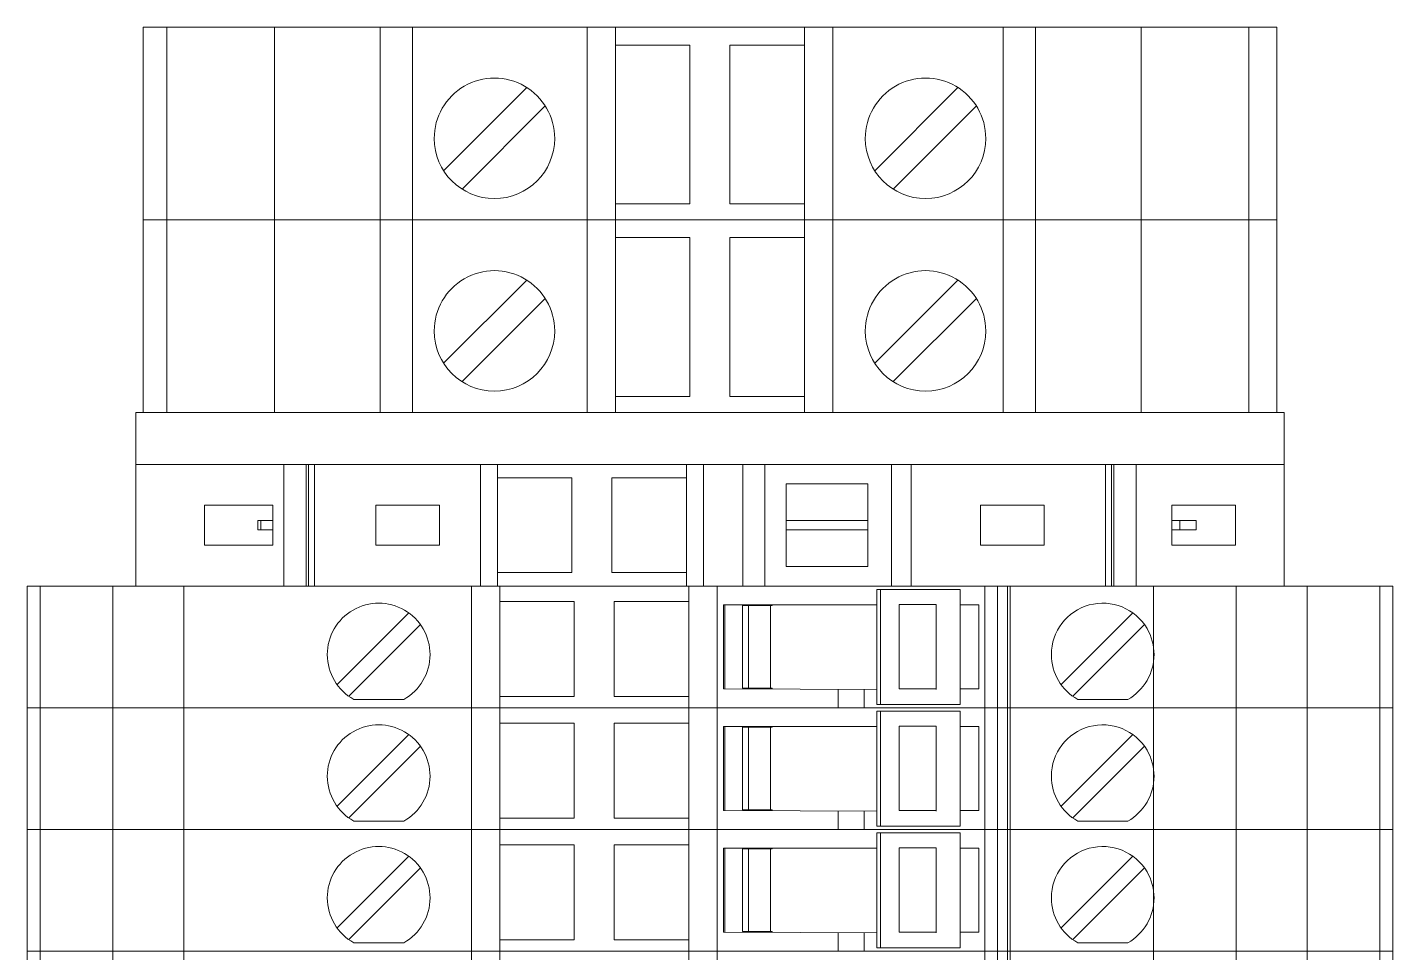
# Model space of a CAD drawing. Header units: millimetres. Extents: x 1880 to 4113, y 771 to 2990.
# Drawn here: x 3131.2 to 3189, y 1987.6 to 2026.8 of the extents above; entities that cross this region are included whole.
import ezdxf

# ---------------------------------------------------------------- set-up
doc = ezdxf.new("R2010")
doc.units = ezdxf.units.MM
doc.layers.add('000-PI-Oprema', color=30, linetype='Continuous', lineweight=5)

msp = doc.modelspace()

# ---------------------------------------------------------------- linework, layer by layer
at = {"color": 0, "linetype": 'ByBlock', "lineweight": 0, "ltscale": 0.25}
msp.add_lwpolyline([(3135.772, 2010.513), (3135.772, 2003.163), (3184.372, 2003.163), (3184.372, 2010.513), (3135.772, 2010.513)], dxfattribs=at)
at = {"layer": '000-PI-Oprema', "color": 0, "linetype": 'ByBlock', "lineweight": 0}
for p, q in [((3136.072, 2026.813), (3136.072, 2026.813)), ((3136.072, 2026.813), (3136.755, 2026.813)), ((3136.072, 2018.663), (3136.072, 2026.813)), ((3137.072, 2026.813), (3136.755, 2026.813)), ((3137.072, 2026.813), (3137.072, 2026.813)), ((3138.272, 2026.813), (3137.072, 2026.813)), ((3137.072, 2018.663), (3137.072, 2026.813)), ((3138.272, 2026.813), (3138.272, 2026.813)), ((3138.272, 2026.813), (3139.864, 2026.813)), ((3139.864, 2026.813), (3142.198, 2026.813)), ((3141.633, 2018.663), (3141.633, 2026.813)), ((3142.006, 2026.813), (3142.39, 2026.813)), ((3142.39, 2026.813), (3144.898, 2026.813)), ((3142.872, 2026.813), (3142.872, 2026.813)), ((3143.772, 2026.813), (3143.772, 2026.813)), ((3144.898, 2026.813), (3147.472, 2026.813)), ((3146.105, 2018.663), (3146.105, 2026.813)), ((3147.472, 2026.813), (3154.872, 2026.813)), ((3147.472, 2026.813), (3147.472, 2018.663)), ((3156.072, 2026.813), (3154.872, 2026.813)), ((3154.872, 2026.813), (3154.872, 2018.663)), ((3156.072, 2026.813), (3156.072, 2026.813)), ((3156.072, 2026.813), (3164.072, 2026.813)), ((3156.072, 2026.813), (3156.072, 2018.663)), ((3164.072, 2026.813), (3164.072, 2026.813)), ((3164.072, 2026.813), (3165.272, 2026.813)), ((3164.072, 2026.813), (3164.072, 2018.663)), ((3165.272, 2026.813), (3172.672, 2026.813)), ((3165.272, 2026.813), (3165.272, 2018.663)), ((3169.872, 2026.813), (3169.872, 2026.813)), ((3172.484, 2026.813), (3172.484, 2018.663)), ((3172.672, 2026.813), (3175.246, 2026.813)), ((3173.85, 2018.663), (3173.85, 2026.813)), ((3174.922, 2026.813), (3174.922, 2026.813)), ((3175.246, 2026.813), (3177.754, 2026.813)), ((3177.572, 2026.813), (3177.572, 2026.813)), ((3177.754, 2026.813), (3178.138, 2026.813)), ((3178.138, 2026.813), (3180.28, 2026.813)), ((3178.323, 2018.663), (3178.323, 2026.813)), ((3180.28, 2026.813), (3181.872, 2026.813)), ((3181.872, 2026.813), (3181.872, 2026.813)), ((3181.872, 2026.813), (3184.072, 2026.813)), ((3182.884, 2018.663), (3182.884, 2026.813)), ((3184.072, 2026.813), (3184.072, 2026.813)), ((3184.072, 2026.813), (3184.072, 2018.663)), ((3156.072, 2026.063), (3156.072, 2026.063)), ((3159.222, 2026.063), (3156.072, 2026.063)), ((3159.222, 2019.338), (3159.222, 2026.063)), ((3159.222, 2026.063), (3159.222, 2026.063)), ((3164.072, 2026.063), (3160.907, 2026.063)), ((3160.907, 2026.063), (3160.907, 2019.338)), ((3160.907, 2026.063), (3160.907, 2026.063)), ((3164.072, 2026.063), (3164.072, 2026.063)), ((3148.797, 2020.741), (3152.319, 2024.263)), ((3152.319, 2024.263), (3152.319, 2024.263)), ((3167.047, 2020.741), (3170.569, 2024.263)), ((3170.569, 2024.263), (3170.569, 2024.263)), ((3153.097, 2023.485), (3149.575, 2019.964)), ((3153.097, 2023.485), (3153.097, 2023.485)), ((3171.347, 2023.485), (3167.825, 2019.964)), ((3171.347, 2023.485), (3171.347, 2023.485)), ((3148.397, 2022.113), (3148.397, 2022.113)), ((3153.497, 2022.113), (3153.497, 2022.113)), ((3166.647, 2022.113), (3166.647, 2022.113)), ((3171.747, 2022.113), (3171.747, 2022.113)), ((3148.797, 2020.741), (3148.797, 2020.741)), ((3167.047, 2020.741), (3167.047, 2020.741)), ((3149.575, 2019.964), (3149.575, 2019.964)), ((3167.825, 2019.964), (3167.825, 2019.964)), ((3156.072, 2019.338), (3156.072, 2019.338)), ((3156.072, 2019.338), (3159.222, 2019.338)), ((3159.222, 2019.338), (3159.222, 2019.338)), ((3160.907, 2019.338), (3164.072, 2019.338)), ((3160.907, 2019.338), (3160.907, 2019.338)), ((3136.072, 2018.663), (3136.755, 2018.663)), ((3136.072, 2018.663), (3136.072, 2018.663)), ((3136.072, 2018.663), (3136.072, 2018.663)), ((3136.072, 2018.663), (3136.755, 2018.663)), ((3136.072, 2010.513), (3136.072, 2018.663)), ((3137.072, 2018.663), (3136.755, 2018.663)), ((3137.072, 2018.663), (3136.755, 2018.663)), ((3138.272, 2018.663), (3137.072, 2018.663)), ((3137.072, 2018.663), (3137.072, 2018.663)), ((3137.072, 2018.663), (3137.072, 2018.663)), ((3138.272, 2018.663), (3137.072, 2018.663)), ((3137.072, 2010.513), (3137.072, 2018.663)), ((3137.572, 2018.663), (3137.572, 2018.663)), ((3138.272, 2018.663), (3139.864, 2018.663)), ((3138.272, 2018.663), (3138.272, 2018.663)), ((3138.272, 2018.663), (3138.272, 2018.663)), ((3138.272, 2018.663), (3139.864, 2018.663)), ((3139.864, 2018.663), (3142.006, 2018.663)), ((3139.864, 2018.663), (3142.198, 2018.663)), ((3140.322, 2018.663), (3140.322, 2018.663)), ((3141.633, 2010.513), (3141.633, 2018.663)), ((3142.006, 2018.663), (3142.39, 2018.663)), ((3142.006, 2018.663), (3142.39, 2018.663)), ((3142.39, 2018.663), (3144.898, 2018.663)), ((3142.39, 2018.663), (3144.898, 2018.663)), ((3142.872, 2018.663), (3142.872, 2018.663)), ((3142.872, 2018.663), (3142.872, 2018.663)), ((3143.772, 2018.663), (3143.772, 2018.663)), ((3143.772, 2018.663), (3143.772, 2018.663)), ((3144.898, 2018.663), (3147.472, 2018.663)), ((3144.898, 2018.663), (3147.472, 2018.663)), ((3146.105, 2010.513), (3146.105, 2018.663)), ((3147.472, 2018.663), (3154.872, 2018.663)), ((3147.472, 2018.663), (3154.872, 2018.663)), ((3147.472, 2018.663), (3147.472, 2010.513)), ((3156.072, 2018.663), (3154.872, 2018.663)), ((3156.072, 2018.663), (3154.872, 2018.663)), ((3154.872, 2018.663), (3154.872, 2010.513)), ((3156.072, 2018.663), (3164.072, 2018.663)), ((3156.072, 2018.663), (3156.072, 2018.663)), ((3156.072, 2018.663), (3156.072, 2018.663)), ((3156.072, 2018.663), (3164.072, 2018.663)), ((3156.072, 2018.663), (3156.072, 2010.513)), ((3164.072, 2018.663), (3165.272, 2018.663)), ((3164.072, 2018.663), (3164.072, 2018.663)), ((3164.072, 2018.663), (3164.072, 2018.663)), ((3164.072, 2018.663), (3165.272, 2018.663)), ((3164.072, 2018.663), (3164.072, 2010.513)), ((3165.272, 2018.663), (3172.672, 2018.663)), ((3165.272, 2018.663), (3172.672, 2018.663)), ((3165.272, 2018.663), (3165.272, 2010.513)), ((3169.872, 2018.663), (3169.872, 2018.663)), ((3169.872, 2018.663), (3169.872, 2018.663)), ((3172.484, 2018.663), (3172.484, 2010.513)), ((3172.672, 2018.663), (3175.246, 2018.663)), ((3172.672, 2018.663), (3175.246, 2018.663)), ((3173.85, 2010.513), (3173.85, 2018.663)), ((3174.922, 2018.663), (3174.922, 2018.663)), ((3174.922, 2018.663), (3174.922, 2018.663)), ((3175.246, 2018.663), (3177.754, 2018.663)), ((3175.246, 2018.663), (3177.754, 2018.663)), ((3177.572, 2018.663), (3177.572, 2018.663)), ((3177.572, 2018.663), (3177.572, 2018.663)), ((3177.754, 2018.663), (3178.138, 2018.663)), ((3177.754, 2018.663), (3178.138, 2018.663)), ((3178.138, 2018.663), (3180.28, 2018.663)), ((3178.138, 2018.663), (3180.28, 2018.663)), ((3178.323, 2010.513), (3178.323, 2018.663)), ((3180.28, 2018.663), (3181.872, 2018.663)), ((3180.28, 2018.663), (3181.872, 2018.663)), ((3181.872, 2018.663), (3184.072, 2018.663)), ((3181.872, 2018.663), (3181.872, 2018.663)), ((3181.872, 2018.663), (3181.872, 2018.663)), ((3181.872, 2018.663), (3184.072, 2018.663)), ((3182.884, 2010.513), (3182.884, 2018.663)), ((3184.072, 2018.663), (3184.072, 2018.663)), ((3184.072, 2018.663), (3184.072, 2018.663)), ((3184.072, 2018.663), (3184.072, 2010.513)), ((3156.072, 2017.913), (3156.072, 2017.913)), ((3159.222, 2017.913), (3156.072, 2017.913)), ((3159.222, 2011.188), (3159.222, 2017.913)), ((3159.222, 2017.913), (3159.222, 2017.913)), ((3164.072, 2017.913), (3160.907, 2017.913)), ((3160.907, 2017.913), (3160.907, 2011.188)), ((3160.907, 2017.913), (3160.907, 2017.913)), ((3164.072, 2017.913), (3164.072, 2017.913)), ((3148.797, 2012.591), (3152.319, 2016.113)), ((3152.319, 2016.113), (3152.319, 2016.113)), ((3167.047, 2012.591), (3170.569, 2016.113)), ((3170.569, 2016.113), (3170.569, 2016.113)), ((3153.097, 2015.335), (3149.575, 2011.814)), ((3153.097, 2015.335), (3153.097, 2015.335)), ((3171.347, 2015.335), (3167.825, 2011.814)), ((3171.347, 2015.335), (3171.347, 2015.335)), ((3148.397, 2013.963), (3148.397, 2013.963)), ((3153.497, 2013.963), (3153.497, 2013.963)), ((3166.647, 2013.963), (3166.647, 2013.963)), ((3171.747, 2013.963), (3171.747, 2013.963)), ((3148.797, 2012.591), (3148.797, 2012.591)), ((3167.047, 2012.591), (3167.047, 2012.591)), ((3149.575, 2011.814), (3149.575, 2011.814)), ((3167.825, 2011.814), (3167.825, 2011.814)), ((3156.072, 2011.188), (3156.072, 2011.188)), ((3156.072, 2011.188), (3159.222, 2011.188)), ((3159.222, 2011.188), (3159.222, 2011.188)), ((3160.907, 2011.188), (3164.072, 2011.188)), ((3160.907, 2011.188), (3160.907, 2011.188)), ((3135.772, 2010.513), (3135.772, 2003.163)), ((3184.372, 2010.513), (3135.772, 2010.513)), ((3136.072, 2010.513), (3136.755, 2010.513)), ((3136.072, 2010.513), (3136.072, 2010.513)), ((3137.072, 2010.513), (3136.755, 2010.513)), ((3138.272, 2010.513), (3137.072, 2010.513)), ((3137.072, 2010.513), (3137.072, 2010.513)), ((3137.572, 2010.513), (3137.572, 2010.513)), ((3138.272, 2010.513), (3139.864, 2010.513)), ((3138.272, 2010.513), (3138.272, 2010.513)), ((3139.864, 2010.513), (3142.006, 2010.513)), ((3140.322, 2010.513), (3140.322, 2010.513)), ((3142.006, 2010.513), (3142.39, 2010.513)), ((3142.39, 2010.513), (3144.898, 2010.513)), ((3142.872, 2010.513), (3142.872, 2010.513)), ((3143.772, 2010.513), (3143.772, 2010.513)), ((3144.898, 2010.513), (3147.472, 2010.513)), ((3147.472, 2010.513), (3154.872, 2010.513)), ((3156.072, 2010.513), (3154.872, 2010.513)), ((3156.072, 2010.513), (3164.072, 2010.513)), ((3156.072, 2010.513), (3156.072, 2010.513)), ((3164.072, 2010.513), (3165.272, 2010.513)), ((3164.072, 2010.513), (3164.072, 2010.513)), ((3165.272, 2010.513), (3172.672, 2010.513)), ((3169.872, 2010.513), (3169.872, 2010.513)), ((3172.672, 2010.513), (3175.246, 2010.513)), ((3174.922, 2010.513), (3174.922, 2010.513)), ((3175.246, 2010.513), (3177.754, 2010.513)), ((3177.572, 2010.513), (3177.572, 2010.513)), ((3177.754, 2010.513), (3178.138, 2010.513)), ((3178.138, 2010.513), (3180.28, 2010.513)), ((3180.28, 2010.513), (3181.872, 2010.513)), ((3181.872, 2010.513), (3184.072, 2010.513)), ((3181.872, 2010.513), (3181.872, 2010.513)), ((3184.072, 2010.513), (3184.072, 2010.513)), ((3184.372, 2003.163), (3184.372, 2010.513)), ((3142.037, 2008.313), (3135.772, 2008.313)), ((3142.037, 2003.163), (3142.037, 2008.313)), ((3142.974, 2008.313), (3142.037, 2008.313)), ((3142.974, 2003.163), (3142.974, 2008.313)), ((3143.074, 2008.313), (3142.974, 2008.313)), ((3143.074, 2008.313), (3143.074, 2003.163)), ((3143.332, 2008.313), (3143.074, 2008.313)), ((3143.332, 2008.313), (3143.332, 2003.163)), ((3150.353, 2008.313), (3143.332, 2008.313)), ((3150.353, 2008.313), (3151.072, 2008.313)), ((3150.353, 2003.163), (3150.353, 2008.313)), ((3151.072, 2007.738), (3151.072, 2008.313)), ((3151.072, 2008.313), (3159.072, 2008.313)), ((3159.072, 2008.313), (3159.072, 2007.738)), ((3159.072, 2008.313), (3159.79, 2008.313)), ((3159.79, 2008.313), (3161.462, 2008.313)), ((3159.79, 2003.163), (3159.79, 2008.313)), ((3162.387, 2008.313), (3161.462, 2008.313)), ((3161.462, 2008.313), (3161.462, 2003.163)), ((3167.761, 2008.313), (3162.387, 2008.313)), ((3162.387, 2008.313), (3162.387, 2003.163)), ((3167.761, 2008.313), (3167.761, 2003.163)), ((3168.582, 2008.313), (3167.761, 2008.313)), ((3168.582, 2003.163), (3168.582, 2008.313)), ((3168.582, 2008.313), (3176.812, 2008.313)), ((3176.812, 2008.313), (3176.812, 2003.163)), ((3176.812, 2008.313), (3177.07, 2008.313)), ((3177.07, 2003.163), (3177.07, 2008.313)), ((3177.07, 2008.313), (3177.17, 2008.313)), ((3178.107, 2008.313), (3177.17, 2008.313)), ((3177.17, 2003.163), (3177.17, 2008.313)), ((3178.107, 2008.313), (3184.372, 2008.313)), ((3178.107, 2003.163), (3178.107, 2008.313)), ((3151.072, 2003.738), (3151.072, 2007.738)), ((3151.072, 2007.738), (3154.222, 2007.738)), ((3154.222, 2007.738), (3154.222, 2003.738)), ((3155.922, 2007.738), (3159.072, 2007.738)), ((3155.922, 2003.738), (3155.922, 2007.738)), ((3159.072, 2007.738), (3159.072, 2003.738)), ((3163.297, 2007.488), (3166.747, 2007.488)), ((3163.297, 2005.938), (3163.297, 2007.488)), ((3166.747, 2007.488), (3166.747, 2005.938)), ((3138.672, 2004.888), (3138.672, 2006.588)), ((3138.672, 2006.588), (3141.572, 2006.588)), ((3141.572, 2006.588), (3141.572, 2005.938)), ((3145.922, 2006.588), (3148.622, 2006.588)), ((3145.922, 2004.888), (3145.922, 2006.588)), ((3148.622, 2006.588), (3148.622, 2004.888)), ((3171.522, 2006.588), (3174.222, 2006.588)), ((3171.522, 2004.888), (3171.522, 2006.588)), ((3174.222, 2006.588), (3174.222, 2004.888)), ((3179.622, 2005.938), (3179.622, 2006.588)), ((3179.622, 2006.588), (3182.322, 2006.588)), ((3182.322, 2006.588), (3182.322, 2004.888)), ((3141.057, 2005.938), (3140.927, 2005.938)), ((3140.927, 2005.538), (3140.927, 2005.938)), ((3141.057, 2005.938), (3141.057, 2005.538)), ((3141.057, 2005.938), (3141.572, 2005.938)), ((3141.572, 2005.938), (3141.572, 2005.538)), ((3163.297, 2005.938), (3166.747, 2005.938)), ((3163.297, 2005.538), (3163.297, 2005.938)), ((3166.747, 2005.938), (3166.747, 2005.538)), ((3179.622, 2005.538), (3179.622, 2005.938)), ((3179.622, 2005.938), (3179.957, 2005.938)), ((3179.957, 2005.938), (3179.957, 2005.538)), ((3180.657, 2005.938), (3179.957, 2005.938)), ((3180.657, 2005.938), (3180.657, 2005.538)), ((3141.057, 2005.538), (3140.927, 2005.538)), ((3141.057, 2005.538), (3141.572, 2005.538)), ((3141.572, 2005.538), (3141.572, 2004.888)), ((3163.297, 2005.538), (3166.747, 2005.538)), ((3163.297, 2003.988), (3163.297, 2005.538)), ((3166.747, 2005.538), (3166.747, 2003.988)), ((3179.622, 2005.538), (3179.957, 2005.538)), ((3179.622, 2004.888), (3179.622, 2005.538)), ((3180.657, 2005.538), (3179.957, 2005.538)), ((3141.572, 2004.888), (3138.672, 2004.888)), ((3148.622, 2004.888), (3145.922, 2004.888)), ((3174.222, 2004.888), (3171.522, 2004.888)), ((3182.322, 2004.888), (3179.622, 2004.888)), ((3166.747, 2003.988), (3163.297, 2003.988)), ((3154.222, 2003.738), (3151.072, 2003.738)), ((3151.072, 2003.163), (3151.072, 2003.738)), ((3159.072, 2003.738), (3155.922, 2003.738)), ((3159.072, 2003.738), (3159.072, 2003.163)), ((3131.172, 2003.163), (3131.855, 2003.163)), ((3131.172, 2003.163), (3149.972, 2003.163)), ((3131.172, 2003.163), (3131.172, 1998.013)), ((3131.719, 1998.013), (3131.719, 2003.163)), ((3134.796, 2003.163), (3134.796, 1998.013)), ((3137.796, 2003.163), (3137.796, 1998.013)), ((3142.974, 2003.163), (3142.037, 2003.163)), ((3143.074, 2003.163), (3142.974, 2003.163)), ((3143.332, 2003.163), (3143.074, 2003.163)), ((3149.972, 2003.163), (3151.172, 2003.163)), ((3149.972, 2003.163), (3149.972, 1998.013)), ((3150.353, 2003.163), (3151.072, 2003.163)), ((3151.172, 2003.163), (3151.172, 2003.163)), ((3159.172, 2003.163), (3151.172, 2003.163)), ((3151.172, 2003.163), (3151.172, 1998.013)), ((3159.172, 2003.163), (3159.172, 2003.163)), ((3159.172, 2003.163), (3160.372, 2003.163)), ((3159.172, 1998.013), (3159.172, 2003.163)), ((3160.372, 2003.163), (3178.572, 2003.163)), ((3160.372, 1998.013), (3160.372, 2003.163)), ((3164.972, 2003.163), (3164.972, 2003.163)), ((3167.13, 2003.023), (3167.288, 2003.023)), ((3167.13, 2003.023), (3167.13, 2002.338)), ((3167.288, 1998.153), (3167.288, 2003.023)), ((3167.288, 2003.023), (3170.659, 2003.023)), ((3170.022, 2003.163), (3170.022, 2003.163)), ((3170.659, 2003.023), (3170.659, 2003.023)), ((3170.659, 2003.023), (3170.659, 1998.153)), ((3171.702, 2003.163), (3171.702, 1998.013)), ((3172.245, 1998.013), (3172.245, 2003.163)), ((3172.672, 2003.163), (3172.672, 2003.163)), ((3172.672, 1998.013), (3172.672, 2003.163)), ((3172.772, 2003.163), (3172.772, 1998.013)), ((3188.972, 2003.163), (3178.572, 2003.163)), ((3178.848, 2003.163), (3178.848, 1998.013)), ((3182.348, 2003.163), (3182.348, 1998.013)), ((3185.348, 2003.163), (3185.348, 1998.013)), ((3188.424, 1998.013), (3188.424, 2003.163)), ((3188.972, 2003.163), (3188.972, 1998.013)), ((3151.172, 2002.513), (3151.172, 2002.513)), ((3151.172, 2002.513), (3154.322, 2002.513)), ((3154.322, 2002.513), (3154.322, 2002.513)), ((3154.322, 2002.513), (3154.322, 1998.488)), ((3156.022, 2002.513), (3159.172, 2002.513)), ((3156.022, 2002.513), (3156.022, 2002.513)), ((3156.022, 1998.488), (3156.022, 2002.513)), ((3159.172, 2002.513), (3159.172, 2002.513)), ((3160.647, 2002.363), (3160.647, 1998.813)), ((3160.647, 2002.363), (3167.13, 2002.363)), ((3160.647, 2002.363), (3160.647, 2002.363)), ((3160.697, 1998.813), (3160.697, 2002.363)), ((3161.447, 2002.338), (3161.447, 2002.338)), ((3161.447, 2002.338), (3161.697, 2002.338)), ((3161.447, 2002.338), (3161.447, 1998.838)), ((3161.697, 2002.363), (3161.697, 1998.813)), ((3161.697, 2002.338), (3162.697, 2002.338)), ((3162.634, 2002.338), (3162.634, 1998.838)), ((3162.697, 2002.338), (3162.697, 2002.363)), ((3167.13, 1998.838), (3167.13, 2002.338)), ((3168.243, 2002.388), (3168.086, 2002.388)), ((3168.086, 2002.338), (3168.086, 2002.388)), ((3168.086, 1998.813), (3168.086, 2002.338)), ((3169.652, 2002.388), (3168.243, 2002.388)), ((3169.652, 2002.388), (3169.652, 1998.788)), ((3170.659, 2002.363), (3171.447, 2002.363)), ((3171.447, 2002.363), (3171.447, 1998.813)), ((3171.447, 2002.363), (3171.447, 2002.363)), ((3147.317, 2002.029), (3144.282, 1998.993)), ((3177.967, 2002.029), (3174.932, 1998.993)), ((3177.967, 2002.029), (3177.967, 2002.029)), ((3144.776, 1998.498), (3147.812, 2001.534)), ((3149.972, 2001.563), (3149.972, 2001.563)), ((3149.972, 1998.963), (3149.972, 2001.563)), ((3172.772, 2001.563), (3172.772, 1998.963)), ((3172.772, 2001.563), (3172.772, 2001.563)), ((3175.426, 1998.498), (3178.462, 2001.534)), ((3178.462, 2001.534), (3178.462, 2001.534)), ((3149.972, 1998.963), (3149.972, 1998.963)), ((3160.647, 1998.813), (3160.647, 1998.813)), ((3160.647, 1998.813), (3167.13, 1998.788)), ((3161.447, 1998.838), (3161.697, 1998.838)), ((3161.447, 1998.838), (3161.447, 1998.838)), ((3161.697, 1998.838), (3162.697, 1998.838)), ((3162.697, 1998.813), (3162.697, 1998.838)), ((3165.497, 1998.013), (3165.5, 1998.795)), ((3166.597, 1998.79), (3166.597, 1998.013)), ((3167.13, 1998.153), (3167.13, 1998.838)), ((3168.086, 1998.813), (3169.652, 1998.813)), ((3170.659, 1998.813), (3171.447, 1998.813)), ((3171.447, 1998.813), (3171.447, 1998.813)), ((3172.772, 1998.963), (3172.772, 1998.963)), ((3174.932, 1998.993), (3174.932, 1998.993)), ((3144.988, 1998.363), (3144.988, 1998.363)), ((3147.106, 1998.363), (3144.988, 1998.363)), ((3147.106, 1998.363), (3147.106, 1998.363)), ((3151.172, 1998.488), (3151.172, 1998.488)), ((3154.322, 1998.488), (3151.172, 1998.488)), ((3154.322, 1998.488), (3154.322, 1998.488)), ((3156.022, 1998.488), (3156.022, 1998.488)), ((3159.172, 1998.488), (3156.022, 1998.488)), ((3159.172, 1998.488), (3159.172, 1998.488)), ((3167.13, 1998.153), (3167.288, 1998.153)), ((3167.288, 1998.153), (3170.659, 1998.153)), ((3170.659, 1998.153), (3170.659, 1998.153)), ((3175.426, 1998.498), (3175.426, 1998.498)), ((3175.638, 1998.363), (3175.638, 1998.363)), ((3175.638, 1998.363), (3177.756, 1998.363)), ((3177.756, 1998.363), (3177.756, 1998.363)), ((3131.172, 1998.013), (3149.972, 1998.013)), ((3131.172, 1998.013), (3131.855, 1998.013)), ((3131.172, 1998.013), (3149.972, 1998.013)), ((3131.172, 1998.013), (3131.172, 1992.863)), ((3131.719, 1992.863), (3131.719, 1998.013)), ((3134.796, 1998.013), (3134.796, 1992.863)), ((3137.796, 1998.013), (3137.796, 1992.863)), ((3149.972, 1998.013), (3151.172, 1998.013)), ((3149.972, 1998.013), (3151.172, 1998.013)), ((3149.972, 1998.013), (3149.972, 1992.863)), ((3159.172, 1998.013), (3151.172, 1998.013)), ((3151.172, 1998.013), (3151.172, 1998.013)), ((3151.172, 1998.013), (3151.172, 1998.013)), ((3159.172, 1998.013), (3151.172, 1998.013)), ((3151.172, 1998.013), (3151.172, 1992.863)), ((3159.172, 1998.013), (3160.372, 1998.013)), ((3159.172, 1998.013), (3159.172, 1998.013)), ((3159.172, 1998.013), (3159.172, 1998.013)), ((3159.172, 1998.013), (3160.372, 1998.013)), ((3159.172, 1992.863), (3159.172, 1998.013)), ((3160.372, 1998.013), (3165.497, 1998.013)), ((3160.372, 1998.013), (3178.572, 1998.013)), ((3160.372, 1992.863), (3160.372, 1998.013)), ((3164.972, 1998.013), (3164.972, 1998.013)), ((3164.972, 1998.013), (3164.972, 1998.013)), ((3166.593, 1998.013), (3165.497, 1998.013)), ((3165.497, 1998.013), (3165.497, 1998.013)), ((3166.597, 1998.013), (3166.593, 1998.013)), ((3166.597, 1998.013), (3188.972, 1998.013)), ((3166.597, 1998.013), (3166.597, 1998.013)), ((3167.13, 1997.873), (3167.288, 1997.873)), ((3167.13, 1997.873), (3167.13, 1997.188)), ((3167.288, 1993.003), (3167.288, 1997.873)), ((3167.288, 1997.873), (3170.659, 1997.873)), ((3170.022, 1998.013), (3170.022, 1998.013)), ((3170.022, 1998.013), (3170.022, 1998.013)), ((3170.659, 1997.873), (3170.659, 1997.873)), ((3170.659, 1997.873), (3170.659, 1993.003)), ((3171.702, 1998.013), (3171.702, 1992.863)), ((3172.245, 1992.863), (3172.245, 1998.013)), ((3172.672, 1998.013), (3172.672, 1998.013)), ((3172.672, 1998.013), (3172.672, 1998.013)), ((3172.672, 1992.863), (3172.672, 1998.013)), ((3172.772, 1998.013), (3172.772, 1992.863)), ((3188.972, 1998.013), (3178.572, 1998.013)), ((3178.848, 1998.013), (3178.848, 1992.863)), ((3182.348, 1998.013), (3182.348, 1992.863)), ((3185.348, 1998.013), (3185.348, 1992.863)), ((3188.424, 1992.863), (3188.424, 1998.013)), ((3188.972, 1998.013), (3188.972, 1992.863)), ((3151.172, 1997.363), (3151.172, 1997.363)), ((3151.172, 1997.363), (3154.322, 1997.363)), ((3154.322, 1997.363), (3154.322, 1997.363)), ((3154.322, 1997.363), (3154.322, 1993.338)), ((3156.022, 1997.363), (3159.172, 1997.363)), ((3156.022, 1997.363), (3156.022, 1997.363)), ((3156.022, 1993.338), (3156.022, 1997.363)), ((3159.172, 1997.363), (3159.172, 1997.363)), ((3160.647, 1997.213), (3160.647, 1993.663)), ((3160.647, 1997.213), (3167.13, 1997.213)), ((3160.647, 1997.213), (3160.647, 1997.213)), ((3160.697, 1993.663), (3160.697, 1997.213)), ((3161.447, 1997.188), (3161.447, 1997.188)), ((3161.447, 1997.188), (3161.697, 1997.188)), ((3161.447, 1997.188), (3161.447, 1993.688)), ((3161.697, 1997.213), (3161.697, 1993.663)), ((3161.697, 1997.188), (3162.697, 1997.188)), ((3162.634, 1997.188), (3162.634, 1993.688)), ((3162.697, 1997.188), (3162.697, 1997.213)), ((3167.13, 1993.688), (3167.13, 1997.188)), ((3168.243, 1997.238), (3168.086, 1997.238)), ((3168.086, 1997.188), (3168.086, 1997.238)), ((3168.086, 1993.663), (3168.086, 1997.188)), ((3169.652, 1997.238), (3168.243, 1997.238)), ((3169.652, 1997.238), (3169.652, 1993.638)), ((3170.659, 1997.213), (3171.447, 1997.213)), ((3171.447, 1997.213), (3171.447, 1993.663)), ((3171.447, 1997.213), (3171.447, 1997.213)), ((3147.317, 1996.879), (3144.282, 1993.843)), ((3149.972, 1996.413), (3149.972, 1996.413)), ((3149.972, 1993.813), (3149.972, 1996.413)), ((3172.772, 1996.413), (3172.772, 1993.813)), ((3172.772, 1996.413), (3172.772, 1996.413)), ((3177.967, 1996.879), (3174.932, 1993.843)), ((3177.967, 1996.879), (3177.967, 1996.879)), ((3144.776, 1993.348), (3147.812, 1996.384)), ((3175.426, 1993.348), (3178.462, 1996.384)), ((3178.462, 1996.384), (3178.462, 1996.384)), ((3149.972, 1993.813), (3149.972, 1993.813)), ((3160.647, 1993.663), (3160.647, 1993.663)), ((3160.647, 1993.663), (3167.13, 1993.638)), ((3161.447, 1993.688), (3161.697, 1993.688)), ((3161.447, 1993.688), (3161.447, 1993.688)), ((3161.697, 1993.688), (3162.697, 1993.688)), ((3162.697, 1993.663), (3162.697, 1993.688)), ((3165.497, 1992.863), (3165.5, 1993.645)), ((3166.597, 1993.64), (3166.597, 1992.863)), ((3167.13, 1993.003), (3167.13, 1993.688)), ((3168.086, 1993.663), (3169.652, 1993.663)), ((3170.659, 1993.663), (3171.447, 1993.663)), ((3171.447, 1993.663), (3171.447, 1993.663)), ((3172.772, 1993.813), (3172.772, 1993.813)), ((3174.932, 1993.843), (3174.932, 1993.843)), ((3144.988, 1993.213), (3144.988, 1993.213)), ((3147.106, 1993.213), (3144.988, 1993.213)), ((3147.106, 1993.213), (3147.106, 1993.213)), ((3151.172, 1993.338), (3151.172, 1993.338)), ((3154.322, 1993.338), (3151.172, 1993.338)), ((3154.322, 1993.338), (3154.322, 1993.338)), ((3156.022, 1993.338), (3156.022, 1993.338)), ((3159.172, 1993.338), (3156.022, 1993.338)), ((3159.172, 1993.338), (3159.172, 1993.338)), ((3167.13, 1993.003), (3167.288, 1993.003)), ((3167.288, 1993.003), (3170.659, 1993.003)), ((3170.659, 1993.003), (3170.659, 1993.003)), ((3175.426, 1993.348), (3175.426, 1993.348)), ((3175.638, 1993.213), (3175.638, 1993.213)), ((3175.638, 1993.213), (3177.756, 1993.213)), ((3177.756, 1993.213), (3177.756, 1993.213)), ((3131.172, 1992.863), (3149.972, 1992.863)), ((3131.172, 1992.863), (3131.855, 1992.863)), ((3131.172, 1992.863), (3149.972, 1992.863)), ((3131.172, 1992.863), (3131.172, 1987.713)), ((3131.719, 1987.713), (3131.719, 1992.863)), ((3134.796, 1992.863), (3134.796, 1987.713)), ((3137.796, 1992.863), (3137.796, 1987.713)), ((3149.972, 1992.863), (3151.172, 1992.863)), ((3149.972, 1992.863), (3151.172, 1992.863)), ((3149.972, 1992.863), (3149.972, 1987.713)), ((3159.172, 1992.863), (3151.172, 1992.863)), ((3151.172, 1992.863), (3151.172, 1992.863)), ((3151.172, 1992.863), (3151.172, 1992.863)), ((3159.172, 1992.863), (3151.172, 1992.863)), ((3151.172, 1992.863), (3151.172, 1987.713)), ((3159.172, 1992.863), (3160.372, 1992.863)), ((3159.172, 1992.863), (3159.172, 1992.863)), ((3159.172, 1992.863), (3159.172, 1992.863)), ((3159.172, 1992.863), (3160.372, 1992.863)), ((3159.172, 1987.713), (3159.172, 1992.863)), ((3160.372, 1992.863), (3165.497, 1992.863)), ((3160.372, 1992.863), (3178.572, 1992.863)), ((3160.372, 1987.713), (3160.372, 1992.863)), ((3164.972, 1992.863), (3164.972, 1992.863)), ((3164.972, 1992.863), (3164.972, 1992.863)), ((3166.593, 1992.863), (3165.497, 1992.863)), ((3165.497, 1992.863), (3165.497, 1992.863)), ((3166.597, 1992.863), (3166.593, 1992.863)), ((3166.597, 1992.863), (3188.972, 1992.863)), ((3166.597, 1992.863), (3166.597, 1992.863)), ((3167.13, 1992.723), (3167.288, 1992.723)), ((3167.13, 1992.723), (3167.13, 1992.038)), ((3167.288, 1987.853), (3167.288, 1992.723)), ((3167.288, 1992.723), (3170.659, 1992.723)), ((3170.022, 1992.863), (3170.022, 1992.863)), ((3170.022, 1992.863), (3170.022, 1992.863)), ((3170.659, 1992.723), (3170.659, 1992.723)), ((3170.659, 1992.723), (3170.659, 1987.853)), ((3171.702, 1992.863), (3171.702, 1987.713)), ((3172.245, 1987.713), (3172.245, 1992.863)), ((3172.672, 1992.863), (3172.672, 1992.863)), ((3172.672, 1992.863), (3172.672, 1992.863)), ((3172.672, 1987.713), (3172.672, 1992.863)), ((3172.772, 1992.863), (3172.772, 1987.713)), ((3188.972, 1992.863), (3178.572, 1992.863)), ((3178.848, 1992.863), (3178.848, 1987.713)), ((3182.348, 1992.863), (3182.348, 1987.713)), ((3185.348, 1992.863), (3185.348, 1987.713)), ((3188.424, 1987.713), (3188.424, 1992.863)), ((3188.972, 1992.863), (3188.972, 1987.713)), ((3151.172, 1992.213), (3151.172, 1992.213)), ((3151.172, 1992.213), (3154.322, 1992.213)), ((3154.322, 1992.213), (3154.322, 1992.213)), ((3154.322, 1992.213), (3154.322, 1988.188)), ((3156.022, 1992.213), (3159.172, 1992.213)), ((3156.022, 1992.213), (3156.022, 1992.213)), ((3156.022, 1988.188), (3156.022, 1992.213)), ((3159.172, 1992.213), (3159.172, 1992.213)), ((3160.647, 1992.063), (3160.647, 1988.513)), ((3160.647, 1992.063), (3167.13, 1992.063)), ((3160.647, 1992.063), (3160.647, 1992.063)), ((3160.697, 1988.513), (3160.697, 1992.063)), ((3161.447, 1992.038), (3161.447, 1992.038)), ((3161.447, 1992.038), (3161.697, 1992.038)), ((3161.447, 1992.038), (3161.447, 1988.538)), ((3161.697, 1992.063), (3161.697, 1988.513)), ((3161.697, 1992.038), (3162.697, 1992.038)), ((3162.634, 1992.038), (3162.634, 1988.538)), ((3162.697, 1992.038), (3162.697, 1992.063)), ((3167.13, 1988.538), (3167.13, 1992.038)), ((3168.243, 1992.088), (3168.086, 1992.088)), ((3168.086, 1992.038), (3168.086, 1992.088)), ((3168.086, 1988.513), (3168.086, 1992.038)), ((3169.652, 1992.088), (3168.243, 1992.088)), ((3169.652, 1992.088), (3169.652, 1988.488)), ((3170.659, 1992.063), (3171.447, 1992.063)), ((3171.447, 1992.063), (3171.447, 1988.513)), ((3171.447, 1992.063), (3171.447, 1992.063)), ((3147.317, 1991.729), (3144.282, 1988.693)), ((3144.776, 1988.198), (3147.812, 1991.234)), ((3149.972, 1991.263), (3149.972, 1991.263)), ((3149.972, 1988.663), (3149.972, 1991.263)), ((3172.772, 1991.263), (3172.772, 1988.663)), ((3172.772, 1991.263), (3172.772, 1991.263)), ((3177.967, 1991.729), (3174.932, 1988.693)), ((3175.426, 1988.198), (3178.462, 1991.234)), ((3177.967, 1991.729), (3177.967, 1991.729)), ((3178.462, 1991.234), (3178.462, 1991.234)), ((3149.972, 1988.663), (3149.972, 1988.663)), ((3160.647, 1988.513), (3160.647, 1988.513)), ((3160.647, 1988.513), (3167.13, 1988.488)), ((3161.447, 1988.538), (3161.697, 1988.538)), ((3161.447, 1988.538), (3161.447, 1988.538)), ((3161.697, 1988.538), (3162.697, 1988.538)), ((3162.697, 1988.513), (3162.697, 1988.538)), ((3165.497, 1987.713), (3165.5, 1988.495)), ((3166.597, 1988.49), (3166.597, 1987.713)), ((3167.13, 1987.853), (3167.13, 1988.538)), ((3168.086, 1988.513), (3169.652, 1988.513)), ((3170.659, 1988.513), (3171.447, 1988.513)), ((3171.447, 1988.513), (3171.447, 1988.513)), ((3172.772, 1988.663), (3172.772, 1988.663)), ((3174.932, 1988.693), (3174.932, 1988.693)), ((3144.988, 1988.063), (3144.988, 1988.063)), ((3147.106, 1988.063), (3144.988, 1988.063)), ((3147.106, 1988.063), (3147.106, 1988.063)), ((3151.172, 1988.188), (3151.172, 1988.188)), ((3154.322, 1988.188), (3151.172, 1988.188)), ((3154.322, 1988.188), (3154.322, 1988.188)), ((3156.022, 1988.188), (3156.022, 1988.188)), ((3159.172, 1988.188), (3156.022, 1988.188)), ((3159.172, 1988.188), (3159.172, 1988.188)), ((3167.13, 1987.853), (3167.288, 1987.853)), ((3167.288, 1987.853), (3170.659, 1987.853)), ((3170.659, 1987.853), (3170.659, 1987.853)), ((3175.426, 1988.198), (3175.426, 1988.198)), ((3175.638, 1988.063), (3175.638, 1988.063)), ((3175.638, 1988.063), (3177.756, 1988.063)), ((3177.756, 1988.063), (3177.756, 1988.063)), ((3131.172, 1987.713), (3149.972, 1987.713)), ((3131.172, 1987.713), (3131.855, 1987.713)), ((3131.172, 1987.713), (3149.972, 1987.713)), ((3131.172, 1987.713), (3131.172, 1982.563)), ((3131.719, 1982.563), (3131.719, 1987.713)), ((3134.796, 1987.713), (3134.796, 1982.563)), ((3137.796, 1987.713), (3137.796, 1982.563)), ((3149.972, 1987.713), (3151.172, 1987.713)), ((3149.972, 1987.713), (3151.172, 1987.713)), ((3149.972, 1987.713), (3149.972, 1982.563)), ((3159.172, 1987.713), (3151.172, 1987.713)), ((3151.172, 1987.713), (3151.172, 1987.713)), ((3151.172, 1987.713), (3151.172, 1987.713)), ((3159.172, 1987.713), (3151.172, 1987.713)), ((3151.172, 1987.713), (3151.172, 1982.563)), ((3159.172, 1987.713), (3160.372, 1987.713)), ((3159.172, 1987.713), (3159.172, 1987.713)), ((3159.172, 1987.713), (3159.172, 1987.713)), ((3159.172, 1987.713), (3160.372, 1987.713)), ((3159.172, 1982.563), (3159.172, 1987.713)), ((3160.372, 1987.713), (3165.497, 1987.713)), ((3160.372, 1987.713), (3178.572, 1987.713)), ((3160.372, 1982.563), (3160.372, 1987.713)), ((3164.972, 1987.713), (3164.972, 1987.713)), ((3164.972, 1987.713), (3164.972, 1987.713)), ((3166.593, 1987.713), (3165.497, 1987.713)), ((3165.497, 1987.713), (3165.497, 1987.713)), ((3166.597, 1987.713), (3166.593, 1987.713)), ((3166.597, 1987.713), (3188.972, 1987.713)), ((3166.597, 1987.713), (3166.597, 1987.713)), ((3170.022, 1987.713), (3170.022, 1987.713)), ((3170.022, 1987.713), (3170.022, 1987.713)), ((3171.702, 1987.713), (3171.702, 1982.563)), ((3172.245, 1982.563), (3172.245, 1987.713)), ((3172.672, 1987.713), (3172.672, 1987.713)), ((3172.672, 1987.713), (3172.672, 1987.713)), ((3172.672, 1982.563), (3172.672, 1987.713)), ((3172.772, 1987.713), (3172.772, 1982.563)), ((3188.972, 1987.713), (3178.572, 1987.713)), ((3178.848, 1987.713), (3178.848, 1982.563)), ((3182.348, 1987.713), (3182.348, 1982.563)), ((3185.348, 1987.713), (3185.348, 1982.563)), ((3188.424, 1982.563), (3188.424, 1987.713)), ((3188.972, 1987.713), (3188.972, 1982.563))]:
    msp.add_line(p, q, dxfattribs=at)
at = {"layer": '000-PI-Oprema', "color": 0, "linetype": 'ByBlock', "lineweight": 0, "ltscale": 0.25}
msp.add_line((3184.372, 2003.163), (3135.772, 2003.163), dxfattribs=at)
at = {"layer": '000-PI-Oprema', "color": 0, "linetype": 'ByBlock', "lineweight": 0}
for centre, radius, start, end in [((3150.947, 2022.113), 2.55, 359.99998, 180.00002), ((3169.197, 2022.113), 2.55, 359.99998, 180.00002), ((3150.947, 2022.113), 2.55, 180.00002, 359.99998), ((3169.197, 2022.113), 2.55, 180.00002, 359.99998), ((3150.947, 2013.963), 2.55, 359.99998, 180.00002), ((3169.197, 2013.963), 2.55, 359.99998, 180.00002), ((3150.947, 2013.963), 2.55, 180.00002, 359.99998), ((3169.197, 2013.963), 2.55, 180.00002, 359.99998), ((3146.047, 2000.263), 2.175, 359.99998, 180.00002), ((3176.697, 2000.263), 2.175, 30.45028, 180.00002), ((3146.047, 2000.263), 2.175, 180.00002, 240.87541), ((3146.047, 2000.263), 2.175, 299.12459, 359.99998), ((3176.697, 2000.263), 2.175, 180.00002, 240.87541), ((3176.697, 2000.263), 2.175, 299.12459, 329.54968), ((3146.047, 1995.113), 2.175, 359.99998, 180.00002), ((3176.697, 1995.113), 2.175, 30.45028, 180.00002), ((3146.047, 1995.113), 2.175, 180.00002, 240.87541), ((3146.047, 1995.113), 2.175, 299.12459, 359.99998), ((3176.697, 1995.113), 2.175, 180.00002, 240.87541), ((3176.697, 1995.113), 2.175, 299.12459, 329.54968), ((3146.047, 1989.963), 2.175, 359.99998, 180.00002), ((3176.697, 1989.963), 2.175, 30.45028, 180.00002), ((3146.047, 1989.963), 2.175, 180.00002, 240.87541), ((3146.047, 1989.963), 2.175, 299.12459, 359.99998), ((3176.697, 1989.963), 2.175, 180.00002, 240.87541), ((3176.697, 1989.963), 2.175, 299.12459, 329.54968)]:
    msp.add_arc(centre, radius, start, end, dxfattribs=at)
for centre, start_param, end_param in [((3176.697, 2000.263), -1.570796, -1.039338), ((3176.697, 2000.263), -2.102255, -1.570796), ((3176.697, 1995.113), -1.570796, -1.039338), ((3176.697, 1995.113), -2.102255, -1.570796), ((3176.697, 1989.963), -1.570796, -1.039338), ((3176.697, 1989.963), -2.102255, -1.570796)]:
    msp.add_ellipse(centre, major_axis=(0, 2.175), ratio=1, start_param=start_param, end_param=end_param, dxfattribs=at)

doc.saveas('drawing.dxf')
